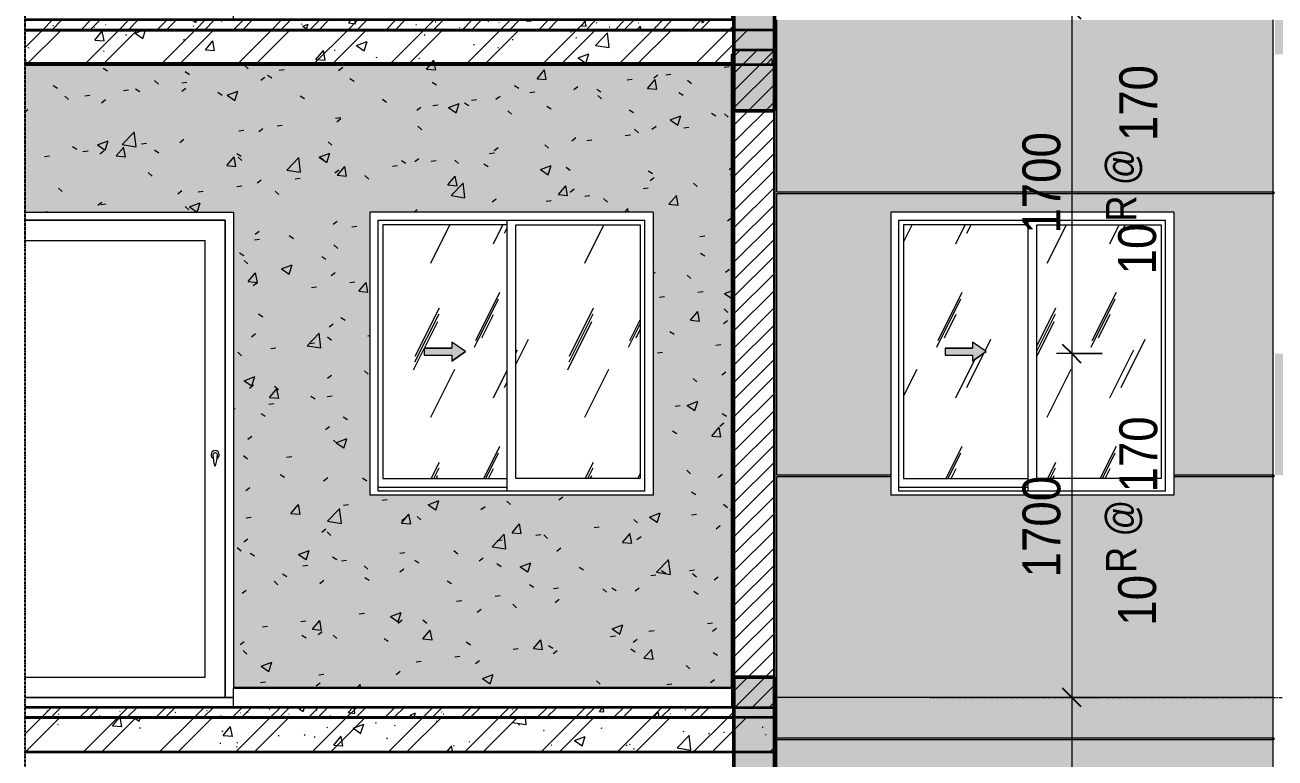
# Model space of a CAD drawing. Header units: millimetres. Extents: x 75584 to 159459, y -5075 to 34550.
# Drawn here: x 139713 to 145893, y 1900 to 5525 of the extents above; entities that cross this region are included whole.
import ezdxf

# ---------------------------------------------------------------- set-up
doc = ezdxf.new("R2010")
doc.units = ezdxf.units.MM
doc.linetypes.add('Centre', pattern=[31.75, 6.35, -4.7625, 15.875, -4.7625])
doc.linetypes.add('Hidden', pattern=[7.14375, 4.7625, -2.38125])
for name, color, linetype, lineweight in [('0-3', 10, 'Continuous', 5), ('A-ANNO-DIMS', 211, 'Continuous', 9), ('A-ANNO-DIMS-75', 211, 'Continuous', 9), ('A-CLNG-1', 71, 'Continuous', 35), ('A-CLNG-PATT-1', 7, 'Continuous', 18), ('A-DETL-GENF', 92, 'Continuous', 18), ('A-DETL-GENF-2', 254, 'Continuous', 18), ('A-DETL-GENF-3', 92, 'Hidden', 25), ('A-DOOR', 31, 'Continuous', 18), ('A-DOOR-FRAM-1', 31, 'Continuous', 18), ('A-FLOR-1', 7, 'Continuous', 18), ('A-FLOR-2', 254, 'Continuous', 18), ('A-FLOR-FNSH-1', 71, 'Continuous', 35), ('A-FLOR-HRAL-1', 53, 'Continuous', 25), ('A-FLOR-HRAL-2', 90, 'Continuous', 25), ('A-FLOR-HRAL-3', 50, 'Continuous', 18), ('A-FLOR-LEVL-2', 51, 'Centre', 9), ('A-FLOR-PATT-1', 8, 'Continuous', 18), ('A-GLAZ', 151, 'Continuous', 18), ('A-WALL', 113, 'Continuous', 18), ('A-WALL-3', 71, 'Continuous', 35), ('A-WALL-FNSH-1', 7, 'Continuous', 18), ('A-WALL-FNSH-2', 254, 'Continuous', 18), ('A-WALL-PATT-1', 111, 'Continuous', 18), ('A-WALL-PATT-2', 254, 'Continuous', 18), ('A-WALL-PATT-3', 7, 'Continuous', 18), ('A-WALL-PATT-4', 111, 'Continuous', 5), ('I-WALL-1', 254, 'Continuous', 18), ('S-BEAM-1', 253, 'Continuous', 5), ('S-BEAM-3', 254, 'Continuous', 18), ('S-BEAM-4', 191, 'Continuous', 50), ('S-STRS-IDEN-1', 31, 'Continuous', 9)]:
    doc.layers.add(name, color=color, linetype=linetype, lineweight=lineweight)
doc.styles.add('UTM Avo_1', font='', dxfattribs={"width": 0.9, "height": 187.5})
doc.styles.add('UTM Avo_2', font='', dxfattribs={"width": 0.9, "height": 150})
doc.styles.add('UTM Avo_3', font='', dxfattribs={"width": 0.9, "height": 187.5})
doc.styles.get('UTM Avo_1').set_extended_font_data('UTM Avo')
doc.styles.get('UTM Avo_2').set_extended_font_data('UTM Avo')
doc.styles.get('UTM Avo_3').set_extended_font_data('UTM Avo')
doc.dimstyles.new('1_Dim_chi_tiet_2_5_2', dxfattribs={"dimscale": 304.8, "dimtxt": 187.368928, "dimasz": 0.295276, "dimexe": 0.246063, "dimexo": 0.0625, "dimgap": 0.024606, "dimtad": 1, "dimdec": 0, "dimrnd": 5, "dimzin": 0, "dimdsep": 46, "dimtxsty": 'UTM Avo_1', "dimblk1": 'OBLIQUE', "dimblk2": 'OBLIQUE', "dimsah": 1, "dimcen": 0.09, "dimdle": 0.246063, "dimazin": 0, "dimtfac": 1, "dimtdec": 4, "dimtix": 1, "dimtmove": 0, "dimatfit": 3, "dimfxl": 0.492126, "dimfxlon": 1, "dimtvp": 1, "dimtolj": 1, "dimtzin": 0, "dimarcsym": 2})
pattern_1 = [(50, (80625.07, 15725), (546.553, -47.817), [57.15, -628.65]), (355, (80625.07, 15725), (-105.728, 573.17), [45.72, -502.92]), (100.451, (80670.6, 15721), (440.828, 525.35), [48.57, -534.27]), (46.184, (80625.1, 15877.4), (813.237, -126.128), [85.725, -942.975]), (96.636, (80692.8, 15866.9), (712.207, 742.283), [72.855, -801.405]), (351.184, (80625.1, 15877.4), (712.215, 742.276), [68.58, -754.38]), (21, (80701.27, 15839.3), (454.843, -306.796), [57.15, -628.65]), (326, (80701.27, 15839.3), (185.406, 552.564), [45.72, -502.92]), (71.451, (80739.17, 15813.73), (640.251, 245.764), [48.57, -534.27]), (37.5, (80625.07, 15725), (9.2664, 253.665), [5.029, -491.795, 5.029, -505.511, -504.825]), (37.5, (80625.07, 15725), (9.2664, 253.665), [-1007.364, 5.029, -499.796]), (7.5, (80625.07, 15725), (200.4594, 300.5414), [5.029, -286.055, 5.029, -480.365, -192.405]), (7.5, (80625.07, 15725), (200.4594, 300.5414), [-776.478, 5.029, -187.376]), (327.5, (80455.14, 15725), (406.7728, -17.1864), [5.029, -185.471, 5.029, -589.331, -788.67]), (327.5, (80455.14, 15725), (406.7728, -17.1864), [-784.86, 5.029, -783.641]), (317.5, (80378.94, 15725), (444.388, 76.28), [5.029, -242.621, 5.029, -389.687, -560.07]), (317.5, (80378.94, 15725), (444.388, 76.28), [-642.366, 5.029, -555.041]), (45, (80625.07, 15725), (-188.5854, 188.5854), []), (45, (80625.07, 16010.75), (-188.5854, 188.5854), [])]
pattern_2 = [(50, (80625.07, 15725), (273.276, -23.909), [28.575, -314.325]), (355, (80625.07, 15725), (-52.8646, 286.585), [22.86, -251.46]), (100.451, (80647.84, 15723), (220.414, 262.6745), [24.285, -267.135]), (46.184, (80625.07, 15801.2), (406.619, -63.0646), [42.862, -471.487]), (96.636, (80658.95, 15795.94), (356.104, 371.141), [36.428, -400.703]), (351.184, (80625.07, 15801.2), (356.107, 371.138), [34.29, -377.19]), (21, (80663.17, 15782.15), (227.4212, -153.3982), [28.575, -314.325]), (326, (80663.17, 15782.15), (92.7027, 276.282), [22.86, -251.46]), (71.451, (80682.12, 15769.37), (320.1254, 122.8816), [24.285, -267.135]), (37.5, (80625.07, 15725), (4.6325, 126.8326), [2.515, -245.897, 2.515, -252.755, -252.413]), (37.5, (80625.07, 15725), (4.6325, 126.8326), [-503.682, 2.515, -249.898]), (7.5, (80625.07, 15725), (100.2292, 150.2711), [2.515, -143.027, 2.515, -240.182, -96.203]), (7.5, (80625.07, 15725), (100.2292, 150.2711), [-388.239, 2.515, -93.688]), (327.5, (80540.1, 15725), (203.38684, -8.5935), [2.515, -92.735, 2.515, -294.665, -394.335]), (327.5, (80540.1, 15725), (203.38684, -8.5935), [-392.43, 2.515, -391.82]), (317.5, (80502, 15725), (222.1944, 38.1398), [2.515, -121.31, 2.515, -194.843, -280.035]), (317.5, (80502, 15725), (222.1944, 38.1398), [-321.183, 2.515, -277.52]), (45, (80625.07, 15725), (-94.2927, 94.2927), []), (45, (80625.07, 15867.88), (-94.2927, 94.2927), [])]
pattern_3 = [(0, (80625.07, 15725), (609.6, 152.4), [25.146, -432.054, 25.146, -432.054, -2438.4]), (0, (80625.07, 15725), (609.6, 152.4), [-914.4, 25.146, -889.254, 25.146, -432.054, -1066.8]), (0, (80625.07, 15725), (609.6, 152.4), [-2286, 25.146, -279.654, 25.146, -736.854]), (120, (80853.67, 15801.2), (-436.7823, 451.7291), [25.146, -432.054, 25.146, -432.054, -2438.4]), (120, (80853.67, 15801.2), (-436.7823, 451.7291), [-914.4, 25.146, -889.254, 25.146, -432.054, -1066.8]), (120, (80853.67, 15801.2), (-436.7823, 451.7291), [-2286, 25.146, -279.654, 25.146, -736.854]), (240, (80929.87, 16106), (-172.8177, -604.1291), [25.146, -432.054, 25.146, -432.054, -2438.4]), (240, (80929.87, 16106), (-172.8177, -604.1291), [-914.4, 25.146, -889.254, 25.146, -432.054, -1066.8]), (240, (80929.87, 16106), (-172.8177, -604.1291), [-2286, 25.146, -279.654, 25.146, -736.854])]
pattern_4 = [(45, (80625.07, 15725), (-39.77476, 39.77476), [])]
pattern_5 = [(50, (80625.07, 15725), (546.553, -47.817), [57.15, -628.65]), (355, (80625.07, 15725), (-105.728, 573.17), [45.72, -502.92]), (100.451, (80670.6, 15721), (440.828, 525.35), [48.57, -534.27]), (46.184, (80625.1, 15877.4), (813.237, -126.128), [85.725, -942.975]), (96.636, (80692.8, 15866.9), (712.207, 742.283), [72.855, -801.405]), (351.184, (80625.1, 15877.4), (712.215, 742.276), [68.58, -754.38]), (21, (80701.27, 15839.3), (454.843, -306.796), [57.15, -628.65]), (326, (80701.27, 15839.3), (185.406, 552.564), [45.72, -502.92]), (71.451, (80739.17, 15813.73), (640.251, 245.764), [48.57, -534.27]), (37.5, (80625.07, 15725), (9.2664, 253.665), [25.146, -471.678, 25.146, -485.394, -504.825]), (37.5, (80625.07, 15725), (9.2664, 253.665), [-1007.364, 25.146, -479.679]), (7.5, (80625.07, 15725), (200.4594, 300.5414), [25.146, -265.938, 25.146, -460.248, -192.405]), (7.5, (80625.07, 15725), (200.4594, 300.5414), [-776.478, 25.146, -167.259]), (327.5, (80455.14, 15725), (406.7728, -17.1864), [25.146, -165.354, 25.146, -569.214, -788.67]), (327.5, (80455.14, 15725), (406.7728, -17.1864), [-784.86, 25.146, -763.524]), (317.5, (80378.94, 15725), (444.388, 76.28), [25.146, -222.504, 25.146, -369.57, -560.07]), (317.5, (80378.94, 15725), (444.388, 76.28), [-642.366, 25.146, -534.924])]
pattern_6 = [(37.5, (80625.07, 15725), (-2.40047, 73.41204), [2.515, -55.397, 2.515, -62.255, -61.912]), (37.5, (80625.07, 15725), (-2.40047, 73.41204), [-122.682, 2.515, -59.398]), (7.5, (80625.07, 15725), (67.42816, 107.524), [2.515, -28.727, 2.515, -49.682, -20.002]), (7.5, (80625.07, 15725), (67.42816, 107.524), [-83.439, 2.515, -17.488]), (327.5, (80578.205, 15725), (118.6493, 0.21553), [2.515, -16.535, 2.515, -66.065, -89.535]), (327.5, (80578.205, 15725), (118.6493, 0.21553), [-87.63, 2.515, -87.02]), (317.5, (80578.2, 15725), (114.5339, 33.4393), [2.515, -7.01, 2.515, -42.443, -51.435]), (317.5, (80578.2, 15725), (114.5339, 33.4393), [-54.483, 2.515, -48.92])]
pattern_7 = [(63.435, (81520.2, 15777.17), (-0.0007, 762.0005), [266.23, -1437.652]), (63.435, (80758.2, 15777.17), (-0.0007, 762.0005), [266.23, -1437.652]), (63.435, (81884.97, 15924.4), (-0.0007, 762.0005), [266.23, -1437.652]), (63.435, (81122.97, 15924.4), (-0.0007, 762.0005), [266.23, -1437.652]), (63.435, (81829.76, 15872.4), (-0.0007, 762.0005), [266.23, -1437.652]), (63.435, (81067.76, 15872.4), (-0.0007, 762.0005), [266.23, -1437.652]), (63.435, (81773.5, 16170.03), (-0.0007, 762.0005), [129.4, -1574.482]), (63.435, (81011.5, 16170.03), (-0.0007, 762.0005), [129.4, -1574.482]), (63.435, (81736.68, 16123.98), (-0.0007, 762.0005), [266.23, -1437.652]), (63.435, (80974.68, 16123.98), (-0.0007, 762.0005), [266.23, -1437.652]), (63.435, (81743.17, 16157.04), (-0.0007, 762.0005), [266.23, -1437.652]), (63.435, (80981.17, 16157.04), (-0.0007, 762.0005), [266.23, -1437.652]), (63.435, (81435.74, 16011.97), (-0.0007, 762.0005), [266.23, -1437.652]), (63.435, (80673.74, 16011.97), (-0.0007, 762.0005), [266.23, -1437.652]), (63.435, (81442.24, 16050.94), (-0.0007, 762.0005), [266.23, -1437.652]), (63.435, (80680.24, 16050.94), (-0.0007, 762.0005), [266.23, -1437.652]), (63.435, (81444, 16079.04), (-0.0007, 762.0005), [266.23, -1437.652]), (63.435, (80682, 16079.04), (-0.0007, 762.0005), [266.23, -1437.652])]
pattern_8 = [(63.435, (81520.2, 15777.17), (-0.0007, 762.0005), [266.23, -1437.652]), (63.435, (80758.2, 15777.17), (-0.0007, 762.0005), [266.23, -1437.652]), (63.435, (81884.97, 15924.4), (-0.0007, 762.0005), [266.23, -1437.652]), (63.435, (81122.97, 15924.4), (-0.0007, 762.0005), [266.23, -1437.652]), (63.435, (81829.76, 15872.4), (-0.0007, 762.0005), [266.23, -1437.652]), (63.435, (81067.76, 15872.4), (-0.0007, 762.0005), [266.23, -1437.652]), (63.435, (81773.5, 16170.03), (-0.0007, 762.0005), [129.4, -1574.483]), (63.435, (81011.5, 16170.03), (-0.0007, 762.0005), [129.4, -1574.483]), (63.435, (81736.68, 16123.98), (-0.0007, 762.0005), [266.23, -1437.652]), (63.435, (80974.68, 16123.98), (-0.0007, 762.0005), [266.23, -1437.652]), (63.435, (81743.17, 16157.04), (-0.0007, 762.0005), [266.23, -1437.652]), (63.435, (80981.17, 16157.04), (-0.0007, 762.0005), [266.23, -1437.652]), (63.435, (81435.74, 16011.97), (-0.0007, 762.0005), [266.23, -1437.652]), (63.435, (80673.74, 16011.97), (-0.0007, 762.0005), [266.23, -1437.652]), (63.435, (81442.24, 16050.94), (-0.0007, 762.0005), [266.23, -1437.652]), (63.435, (80680.24, 16050.94), (-0.0007, 762.0005), [266.23, -1437.652]), (63.435, (81444, 16079.04), (-0.0007, 762.0005), [266.23, -1437.652]), (63.435, (80682, 16079.04), (-0.0007, 762.0005), [266.23, -1437.652])]

# ---------------------------------------------------------------- blocks, each defined once
blk = doc.blocks.new('NCV_TKTC_KET CAU_rvt-6-TKCS_THANG BỘ TB3 - MẶT CẮT')
at = {"layer": 'A-FLOR-PATT-1'}
h = blk.add_hatch(dxfattribs=at)
h.set_pattern_fill('FP_13', color=256, style=0, pattern_type=2)
h.set_pattern_definition(pattern_1)
h.paths.add_polyline_path([(72503.8, 5330), (74627.6, 5330), (74627.6, 5500), (70922.6, 5500), (70922.6, 5330)])
h = blk.add_hatch(dxfattribs=at)
h.set_pattern_fill('FP_13', color=256, style=0, pattern_type=2)
h.set_pattern_definition(pattern_1)
h.paths.add_polyline_path([(72503.8, 5330), (74627.6, 5330), (74627.6, 5500), (70922.6, 5500), (70922.6, 5330)])
h = blk.add_hatch(dxfattribs=at)
h.set_pattern_fill('FP_13', color=256, style=0, pattern_type=2)
h.set_pattern_definition(pattern_1)
h.paths.add_polyline_path([(74627.6, 1930), (74627.6, 2100), (70922.6, 2100), (70922.6, 1930), (74252.1, 1930)])
h = blk.add_hatch(dxfattribs=at)
h.set_pattern_fill('FP_13', color=256, style=0, pattern_type=2)
h.set_pattern_definition(pattern_1)
h.paths.add_polyline_path([(74627.6, 1930), (74627.6, 2100), (70922.6, 2100), (70922.6, 1930), (74252.1, 1930)])
at = {"layer": 'S-BEAM-1'}
for points in [[(74627.6, 5500), (74627.6, 5700), (74427.6, 5700), (74427.6, 5500)], [(74627.6, 5100), (74627.6, 5500), (74427.6, 5500), (74427.6, 5100)], [(74627.6, 2100), (74627.6, 2300), (74427.6, 2300), (74427.6, 2100)], [(74627.6, 1700), (74627.6, 2100), (74427.6, 2100), (74427.6, 1700)]]:
    blk.add_hatch(color=256, dxfattribs=at).paths.add_polyline_path(points)
at = {"layer": 'A-FLOR-2'}
for p, q in [((74627.6, 2150), (74637.6, 2150)), ((74637.6, 1980), (74627.6, 1980))]:
    blk.add_line(p, q, dxfattribs=at)
at = {"layer": 'A-FLOR-FNSH-1'}
for p, q in [((74627.6, 5500), (70922.6, 5500)), ((74627.6, 5330), (74627.6, 5500)), ((70922.6, 5330), (74627.6, 5330)), ((74627.6, 2100), (70922.6, 2100)), ((74627.6, 1930), (74627.6, 2100)), ((70922.6, 1930), (74627.6, 1930))]:
    blk.add_line(p, q, dxfattribs=at)
at = {"layer": 'S-BEAM-3'}
blk.add_line((74627.6, 2150), (74637.6, 2150), dxfattribs=at)
at = {"layer": 'S-BEAM-4'}
for p, q in [((74427.6, 5700), (74427.6, 5500)), ((74627.6, 5500), (74627.6, 5700)), ((74427.6, 5500), (74427.6, 5100)), ((74627.6, 5100), (74627.6, 5500)), ((74427.6, 5100), (74627.6, 5100)), ((74627.6, 2300), (74427.6, 2300)), ((74427.6, 2300), (74427.6, 2100)), ((74627.6, 2100), (74627.6, 2300)), ((74427.6, 2100), (74427.6, 1700)), ((74627.6, 1700), (74627.6, 2100))]:
    blk.add_line(p, q, dxfattribs=at)
blk = doc.blocks.new('Railing - Railing-907076-TKCS_THANG BỘ TB3 - MẶT CẮT')
at = {"layer": 'A-FLOR-HRAL-2'}
for p, q in [((74427.1, 5645), (74417.1, 5645)), ((74417.1, 5645), (74417.1, 5550)), ((74427.1, 5550), (74427.1, 5645)), ((74417.1, 5550), (74427.1, 5550))]:
    blk.add_line(p, q, dxfattribs=at)
at = {"layer": 'A-FLOR-HRAL-3'}
for p, q in [((71952.6, 5645), (74417.1, 5645)), ((71952.6, 5550), (71952.6, 5645))]:
    blk.add_line(p, q, dxfattribs=at)
blk = doc.blocks.new('NCV_TKTC_TANG 2_rvt-6-TKCS_THANG BỘ TB3 - MẶT CẮT')
at = {"layer": 'A-CLNG-PATT-1'}
h = blk.add_hatch(dxfattribs=at)
h.set_pattern_fill('FP_15', color=256, style=0, pattern_type=2)
h.set_pattern_definition(pattern_3)
h.paths.add_polyline_path([(74252.1, 8730), (74427.1, 8730), (74427.1, 8735), (70922.6, 8735), (70922.6, 8730), (72503.8, 8730)])
at = {"layer": 'A-FLOR-1'}
h = blk.add_hatch(dxfattribs=at)
h.set_pattern_fill('FP_14', color=256, style=0, pattern_type=2)
h.set_pattern_definition(pattern_2)
h.paths.add_polyline_path([(70922.6, 5500), (74427.1, 5500), (74427.1, 5550), (70922.6, 5550)])
at = {"layer": 'A-WALL-PATT-2'}
h = blk.add_hatch(dxfattribs=at)
h.set_pattern_fill('FP_17', color=256, style=0, pattern_type=2)
h.set_pattern_definition(pattern_5)
h.paths.add_polyline_path([(72503.8, 5650), (74417.1, 5650), (74417.1, 8730), (70922.6, 8730), (70922.6, 7930), (71952.6, 7930), (71952.6, 5650)])
h.paths.add_polyline_path([(73986.6, 6600), (72627.6, 6600), (72627.6, 8000), (74027.6, 8000), (74027.6, 6600)])
h.paths.add_polyline_path([(73369.6, 6619), (73986.6, 6619), (73986.6, 7959.1), (73349.8, 7959.1), (73349.8, 6619)])
h.paths.add_polyline_path([(72691.1, 6682.5), (73305.3, 6682.5), (73305.3, 7936.5), (72691.1, 7936.5), (72691.1, 7246.8)])
h.paths.add_polyline_path([(73623.1, 7262.1), (73555.3, 7309.5), (73623.1, 7357), (73623.1, 7326.5), (73758.5, 7326.5), (73758.5, 7292.6), (73623.1, 7292.6)])
at = {"layer": 'A-WALL-PATT-3'}
h = blk.add_hatch(dxfattribs=at)
h.set_pattern_fill('FP_16', color=256, style=0, pattern_type=2)
h.set_pattern_definition(pattern_4)
h.paths.add_polyline_path([(74427.1, 5650), (74427.1, 8780), (74417.1, 8780), (74417.1, 5650)])
h = blk.add_hatch(dxfattribs=at)
h.set_pattern_fill('FP_18', color=256, style=0, pattern_type=2)
h.set_pattern_definition(pattern_6)
h.paths.add_polyline_path([(72503.8, 5650), (74417.1, 5650), (74417.1, 8730), (70922.6, 8730), (70922.6, 7930), (71952.6, 7930), (71952.6, 5650)])
h.paths.add_polyline_path([(73986.6, 6600), (72627.6, 6600), (72627.6, 8000), (74027.6, 8000), (74027.6, 6600)])
h.paths.add_polyline_path([(73369.6, 6619), (73986.6, 6619), (73986.6, 7959.1), (73349.8, 7959.1), (73349.8, 6619)])
h.paths.add_polyline_path([(72691.1, 6682.5), (73305.3, 6682.5), (73305.3, 7936.5), (72691.1, 7936.5), (72691.1, 7246.8)])
h.paths.add_polyline_path([(73623.1, 7262.1), (73555.3, 7309.5), (73623.1, 7357), (73623.1, 7326.5), (73758.5, 7326.5), (73758.5, 7292.6), (73623.1, 7292.6)])
at = {"layer": 'A-CLNG-1'}
for p, q in [((74427.1, 8735), (70922.6, 8735)), ((70922.6, 8730), (74427.1, 8730)), ((74427.1, 8730), (74427.1, 8735))]:
    blk.add_line(p, q, dxfattribs=at)
at = {"layer": 'A-FLOR-2'}
blk.add_line((70922.6, 5600), (71952.6, 5600), dxfattribs=at)
at = {"layer": 'A-FLOR-FNSH-1'}
for p, q in [((74427.1, 5550), (70922.6, 5550)), ((74427.1, 5500), (74427.1, 5550)), ((70922.6, 5500), (74427.1, 5500))]:
    blk.add_line(p, q, dxfattribs=at)
at = {"layer": 'A-WALL-3'}
for p, q in [((74417.1, 8780), (74417.1, 5650)), ((74427.1, 8780), (74417.1, 8780)), ((74427.1, 5650), (74427.1, 8780)), ((74417.1, 5650), (74427.1, 5650))]:
    blk.add_line(p, q, dxfattribs=at)
at = {"layer": 'I-WALL-1'}
for p, q in [((70922.6, 7930), (71952.6, 7930)), ((71952.6, 7930), (71952.6, 5650)), ((71952.6, 5650), (74417.1, 5650))]:
    blk.add_line(p, q, dxfattribs=at)
at = {"layer": 'A-FLOR-HRAL-1'}
blk.add_blockref('Railing - Railing-907076-TKCS_THANG BỘ TB3 - MẶT CẮT', (0, 0), dxfattribs=at)
blk = doc.blocks.new('Railing - Railing-788922-TKCS_THANG BỘ TB3 - MẶT CẮT')
at = {"layer": 'A-FLOR-HRAL-2'}
for p, q in [((74427.1, 2245), (74417.1, 2245)), ((74417.1, 2245), (74417.1, 2150)), ((74427.1, 2150), (74427.1, 2245)), ((74417.1, 2150), (74427.1, 2150))]:
    blk.add_line(p, q, dxfattribs=at)
at = {"layer": 'A-FLOR-HRAL-3'}
for p, q in [((71952.6, 2245), (74417.1, 2245)), ((71952.6, 2150), (71952.6, 2245))]:
    blk.add_line(p, q, dxfattribs=at)
blk = doc.blocks.new('NCV_TKTC_TANG 1_rvt-6-TKCS_THANG BỘ TB3 - MẶT CẮT')
at = {"layer": 'A-CLNG-PATT-1'}
h = blk.add_hatch(dxfattribs=at)
h.set_pattern_fill('FP_15', color=256, style=0, pattern_type=2)
h.set_pattern_definition(pattern_3)
h.paths.add_polyline_path([(70922.6, 5330), (74427.1, 5330), (74427.1, 5335), (70922.6, 5335)])
at = {"layer": 'A-FLOR-1'}
h = blk.add_hatch(dxfattribs=at)
h.set_pattern_fill('FP_14', color=256, style=0, pattern_type=2)
h.set_pattern_definition(pattern_2)
h.paths.add_polyline_path([(74427.1, 2100), (74427.1, 2150), (70922.6, 2150), (70922.6, 2100), (74252.1, 2100)])
at = {"layer": 'A-WALL-PATT-2'}
h = blk.add_hatch(dxfattribs=at)
h.set_pattern_fill('FP_17', color=256, style=0, pattern_type=2)
h.set_pattern_definition(pattern_5)
h.paths.add_polyline_path([(71952.6, 2250), (74417.1, 2250), (74417.1, 5330), (70922.6, 5330), (70922.6, 4600), (71952.6, 4600), (71952.6, 3315.8)])
h.paths.add_polyline_path([(72627.6, 3200), (72627.6, 4600), (74027.6, 4600), (74027.6, 3200), (72668.5, 3200)])
at = {"layer": 'A-WALL-PATT-3'}
h = blk.add_hatch(dxfattribs=at)
h.set_pattern_fill('FP_16', color=256, style=0, pattern_type=2)
h.set_pattern_definition(pattern_4)
h.paths.add_polyline_path([(74427.1, 2250), (74427.1, 5380), (74417.1, 5380), (74417.1, 2250)])
h = blk.add_hatch(dxfattribs=at)
h.set_pattern_fill('FP_18', color=256, style=0, pattern_type=2)
h.set_pattern_definition(pattern_6)
h.paths.add_polyline_path([(71952.6, 2250), (74417.1, 2250), (74417.1, 5330), (70922.6, 5330), (70922.6, 4600), (71952.6, 4600), (71952.6, 3315.8)])
h.paths.add_polyline_path([(72627.6, 3200), (72627.6, 4600), (74027.6, 4600), (74027.6, 3200), (72668.5, 3200)])
at = {"layer": 'A-CLNG-1'}
for p, q in [((74427.1, 5335), (70922.6, 5335)), ((70922.6, 5330), (74427.1, 5330)), ((74427.1, 5330), (74427.1, 5335))]:
    blk.add_line(p, q, dxfattribs=at)
at = {"layer": 'A-FLOR-2'}
blk.add_line((70922.6, 2200), (71952.6, 2200), dxfattribs=at)
at = {"layer": 'A-FLOR-FNSH-1'}
for p, q in [((74427.1, 2150), (70922.6, 2150)), ((74427.1, 2100), (74427.1, 2150)), ((70922.6, 2100), (74427.1, 2100))]:
    blk.add_line(p, q, dxfattribs=at)
at = {"layer": 'A-WALL-3'}
for p, q in [((74417.1, 5380), (74417.1, 2250)), ((74427.1, 5380), (74417.1, 5380)), ((74427.1, 2250), (74427.1, 5380)), ((74417.1, 2250), (74427.1, 2250))]:
    blk.add_line(p, q, dxfattribs=at)
at = {"layer": 'I-WALL-1'}
for p, q in [((70922.6, 4600), (71952.6, 4600)), ((71952.6, 4600), (71952.6, 2250)), ((71952.6, 2250), (74417.1, 2250))]:
    blk.add_line(p, q, dxfattribs=at)
at = {"layer": 'A-FLOR-HRAL-1'}
blk.add_blockref('Railing - Railing-788922-TKCS_THANG BỘ TB3 - MẶT CẮT', (0, 0), dxfattribs=at)
blk = doc.blocks.new('1_FAMILY RVT - W01-WxH 1400x1400xmm-389822-TKCS_THANG BỘ TB3 - MẶT CẮT')
at = {"layer": 'A-DETL-GENF'}
blk.add_hatch(color=256, dxfattribs=at).paths.add_polyline_path([(73032.1, 3862.1), (73099.8, 3909.5), (73032.1, 3957), (73032.1, 3926.5), (72896.6, 3926.5), (72896.6, 3892.6), (73032.1, 3892.6)])
at = {"layer": 'A-GLAZ'}
h = blk.add_hatch(dxfattribs=at)
h.set_pattern_fill('FP_12', color=256, style=0, pattern_type=2)
h.set_pattern_definition(pattern_7)
h.paths.add_polyline_path([(73305.3, 3282.5), (73305.3, 4536.5), (72691.1, 4536.5), (72691.1, 3282.5)])
h.paths.add_polyline_path([(73032.1, 3862.1), (73032.1, 3892.6), (72896.6, 3892.6), (72896.6, 3926.5), (73032.1, 3926.5), (73032.1, 3957), (73099.8, 3909.5), (73075.6, 3892.6)])
h = blk.add_hatch(dxfattribs=at)
h.set_pattern_fill('FP_12', color=256, style=0, pattern_type=2)
h.set_pattern_definition(pattern_7)
h.paths.add_polyline_path([(73964.1, 3282.5), (73964.1, 4536.5), (73349.8, 4536.5), (73349.8, 3282.5)])
at = {"layer": 'A-DETL-GENF'}
for p, q in [((73032.1, 3957), (73032.1, 3926.5)), ((73099.8, 3909.5), (73032.1, 3957)), ((73099.8, 3909.5), (73032.1, 3957)), ((73032.1, 3957), (73032.1, 3926.5)), ((72896.6, 3926.5), (72896.6, 3892.6)), ((72896.6, 3926.5), (73032.1, 3926.5)), ((73032.1, 3926.5), (72896.6, 3926.5)), ((72896.6, 3926.5), (72896.6, 3892.6)), ((73099.8, 3909.5), (73032.1, 3862.1)), ((73032.1, 3862.1), (73099.8, 3909.5)), ((72896.6, 3892.6), (73032.1, 3892.6)), ((72896.6, 3892.6), (73032.1, 3892.6)), ((73032.1, 3892.6), (73032.1, 3862.1)), ((73032.1, 3892.6), (73032.1, 3862.1))]:
    blk.add_line(p, q, dxfattribs=at)
at = {"layer": 'A-GLAZ'}
for p, q in [((74027.6, 4600), (72627.6, 4600)), ((72627.6, 4600), (72627.6, 3200)), ((74027.6, 4600), (74027.6, 3200)), ((72668.5, 4559.1), (73986.6, 4559.1)), ((72668.5, 3219.1), (72668.5, 4559.1)), ((72691.1, 4536.5), (72691.1, 3282.5)), ((73305.3, 4536.5), (72691.1, 4536.5)), ((73305.3, 4559.1), (73305.3, 3219.1)), ((73349.8, 3282.5), (73349.8, 4536.5)), ((73349.8, 4536.5), (73964.1, 4536.5)), ((73964.1, 4536.5), (73964.1, 3282.5)), ((73986.6, 3219.1), (73986.6, 4559.1)), ((72691.1, 3282.5), (73305.3, 3282.5)), ((73964.1, 3282.5), (73349.8, 3282.5)), ((73305.3, 3238.1), (72668.5, 3238.1)), ((73305.3, 3238.1), (72668.5, 3238.1)), ((73986.6, 3219.1), (72668.5, 3219.1)), ((74027.6, 3200), (72627.6, 3200))]:
    blk.add_line(p, q, dxfattribs=at)
blk = doc.blocks.new('DEG_02-DEG_03 - DEG_02-2500x2400mm-CỬA ĐI 02 CÁNH TRƯỢT-625766-TKCS_THANG BỘ TB3 - MẶT CẮT')
at = {"layer": 'A-DOOR'}
for p, q in [((71912.6, 4560), (70922.6, 4560)), ((71912.6, 4560), (71912.6, 2200)), ((70922.6, 4460), (71812.6, 4460)), ((71812.6, 2300), (71812.6, 4460)), ((70922.6, 2300), (71812.6, 2300)), ((71912.6, 2200), (70922.6, 2200))]:
    blk.add_line(p, q, dxfattribs=at)
at = {"layer": 'A-DOOR', "flags": 128}
blk.add_lwpolyline([(71864.1, 3408.7), (71864.1, 3408.7), (71864.1, 3408.7), (71864, 3408.7), (71864, 3408.7), (71864, 3408.7), (71864, 3408.7), (71864, 3408.7), (71864, 3408.7), (71863.9, 3408.7), (71863.9, 3408.7), (71863.9, 3408.7), (71863.9, 3408.7), (71863.8, 3408.7), (71863.8, 3408.7), (71863.8, 3408.7), (71863.7, 3408.7), (71863.7, 3408.7), (71863.7, 3408.7), (71863.6, 3408.7), (71863.6, 3408.7), (71863.5, 3408.7), (71863.5, 3408.7), (71863.4, 3408.7), (71863.4, 3408.7), (71863.3, 3408.7), (71863.3, 3408.7), (71863.2, 3408.7), (71863.2, 3408.7), (71863.1, 3408.7), (71863.1, 3408.7), (71863, 3408.7), (71862.9, 3408.7), (71862.9, 3408.7), (71862.8, 3408.7), (71862.8, 3408.7), (71862.7, 3408.7), (71862.6, 3408.7), (71862.6, 3408.7), (71862.5, 3408.7), (71862.5, 3408.7), (71862.4, 3408.7), (71862.3, 3408.7), (71862.3, 3408.7), (71862.2, 3408.7), (71862.2, 3408.7), (71862.1, 3408.7), (71862.1, 3408.7), (71862, 3408.7), (71861.9, 3408.7), (71861.9, 3408.7), (71861.8, 3408.7), (71861.8, 3408.7), (71861.7, 3408.7), (71861.7, 3408.7), (71861.6, 3408.7), (71861.6, 3408.7), (71861.5, 3408.7), (71861.5, 3408.7), (71861.5, 3408.7), (71861.4, 3408.7), (71861.4, 3408.7), (71861.3, 3408.7), (71861.3, 3408.7), (71861.3, 3408.7), (71861.2, 3408.7), (71861.2, 3408.7), (71861.2, 3408.7), (71861.2, 3408.7), (71861.2, 3408.7), (71861.1, 3408.7), (71861.1, 3408.7), (71861.1, 3408.7), (71861.1, 3408.7), (71861.1, 3408.7), (71861.1, 3408.7), (71861.1, 3408.7), (71861.1, 3408.7)], dxfattribs=at)
at = {"layer": 'A-DOOR'}
for centre, radius, start, end in [((71862.6, 3400), 20, 0, 180), ((71862.6, 3400), 20, 180, 240), ((71861.1, 3399.2), 9.45, 90, 180), ((72016.4, 3399.2), 164.8, 180, 199.13397), ((71864.1, 3399.2), 9.45, 0, 90), ((71708.8, 3399.2), 164.8, 340.86603, 0), ((71862.6, 3400), 20, 300, 0), ((71862.9, 3346), 2.34, 199.13397, 261.03098), ((71862.2, 3346), 2.34, 278.96902, 340.86603)]:
    blk.add_arc(centre, radius, start, end, dxfattribs=at)
at = {"layer": 'A-DOOR-FRAM-1'}
for p, q in [((70922.6, 4560), (71912.6, 4560)), ((71912.6, 2200), (71912.6, 4560)), ((71952.6, 2250), (71952.6, 2245)), ((71952.6, 2200), (71912.6, 2200))]:
    blk.add_line(p, q, dxfattribs=at)
blk = doc.blocks.new('1_FAMILY RVT - W01-WxH 1400x1400xmm-V52-TKCS_THANG BỘ TB3 - MẶT CẮT')
at = {"layer": 'A-DETL-GENF'}
blk.add_hatch(color=256, dxfattribs=at).paths.add_polyline_path([(75607.1, 3862.1), (75674.8, 3909.5), (75607.1, 3957), (75607.1, 3926.5), (75471.6, 3926.5), (75471.6, 3892.6), (75607.1, 3892.6)])
at = {"layer": 'A-GLAZ'}
h = blk.add_hatch(dxfattribs=at)
h.set_pattern_fill('FP_20', color=256, style=0, pattern_type=2)
h.set_pattern_definition(pattern_8)
h.paths.add_polyline_path([(75880.3, 3282.5), (75880.3, 4536.5), (75266.1, 4536.5), (75266.1, 3282.5)])
h.paths.add_polyline_path([(75607.1, 3862.1), (75607.1, 3892.6), (75471.6, 3892.6), (75471.6, 3926.5), (75607.1, 3926.5), (75607.1, 3957), (75674.8, 3909.5), (75650.6, 3892.6)])
h = blk.add_hatch(dxfattribs=at)
h.set_pattern_fill('FP_20', color=256, style=0, pattern_type=2)
h.set_pattern_definition(pattern_8)
h.paths.add_polyline_path([(75924.8, 3282.5), (76539.1, 3282.5), (76539.1, 4536.5), (75924.8, 4536.5), (75924.8, 3315.8)])
at = {"layer": 'A-DETL-GENF'}
for p, q in [((75607.1, 3957), (75607.1, 3926.5)), ((75674.8, 3909.5), (75607.1, 3957)), ((75674.8, 3909.5), (75607.1, 3957)), ((75607.1, 3957), (75607.1, 3926.5)), ((75471.6, 3926.5), (75471.6, 3892.6)), ((75471.6, 3926.5), (75607.1, 3926.5)), ((75607.1, 3926.5), (75471.6, 3926.5)), ((75471.6, 3926.5), (75471.6, 3892.6)), ((75674.8, 3909.5), (75607.1, 3862.1)), ((75607.1, 3862.1), (75674.8, 3909.5)), ((75471.6, 3892.6), (75607.1, 3892.6)), ((75471.6, 3892.6), (75607.1, 3892.6)), ((75607.1, 3892.6), (75607.1, 3862.1)), ((75607.1, 3892.6), (75607.1, 3862.1))]:
    blk.add_line(p, q, dxfattribs=at)
at = {"layer": 'A-GLAZ'}
for p, q in [((76602.6, 4600), (75202.6, 4600)), ((75202.6, 4600), (75202.6, 3200)), ((76602.6, 4600), (76602.6, 3200)), ((75243.5, 4559.1), (76561.6, 4559.1)), ((75243.5, 3219.1), (75243.5, 4559.1)), ((75266.1, 4536.5), (75266.1, 3282.5)), ((75880.3, 4536.5), (75266.1, 4536.5)), ((75880.3, 4559.1), (75880.3, 3219.1)), ((75924.8, 3282.5), (75924.8, 4536.5)), ((75924.8, 4536.5), (76539.1, 4536.5)), ((76539.1, 4536.5), (76539.1, 3282.5)), ((76561.6, 3219.1), (76561.6, 4559.1)), ((75266.1, 3282.5), (75880.3, 3282.5)), ((76539.1, 3282.5), (75924.8, 3282.5)), ((75880.3, 3238.1), (75243.5, 3238.1)), ((75880.3, 3238.1), (75243.5, 3238.1)), ((76561.6, 3219.1), (75243.5, 3219.1)), ((76602.6, 3200), (75202.6, 3200))]:
    blk.add_line(p, q, dxfattribs=at)
blk = doc.blocks.new('BORDER VIEW - BORDER VIEW-3524950-TKCS_THANG BỘ TB3 - MẶT CẮT')
at = {"layer": 'A-DETL-GENF-3'}
blk.add_line((70922.6, -2850), (70922.6, 33992.4), dxfattribs=at)
blk = doc.blocks.new('DIMBLOCK163-TKCS_THANG BỘ TB3 - MẶT CẮT')
at = {"layer": 'A-ANNO-DIMS-75', "lineweight": 25}
for p, q in [((144887.7, 5600), (144842.7, 5645)), ((144887.7, 5600), (144932.7, 5555)), ((144887.7, 3900), (144842.7, 3945)), ((144887.7, 3900), (144932.7, 3855))]:
    blk.add_line(p, q, dxfattribs=at)
at = {"layer": 'A-ANNO-DIMS-75'}
for p, q in [((145037.7, 5600), (144812.7, 5600)), ((144887.7, 5600), (144887.7, 3900)), ((144887.7, 5600), (145037.7, 5600)), ((145037.7, 3900), (144812.7, 3900)), ((144887.7, 3900), (145037.7, 3900))]:
    blk.add_line(p, q, dxfattribs=at)
at = {"layer": 'A-ANNO-DIMS-75', "color": 0, "insert": (144644.1, 4493.2), "char_height": 187.5, "width": 616.236, "attachment_point": 1, "rotation": 90, "line_spacing_factor": 1.110334, "style": 'UTM Avo_1'}
blk.add_mtext('1700', dxfattribs=at)
blk = doc.blocks.new('_Oblique')
at = {"color": 0, "linetype": 'ByBlock', "lineweight": -2}
blk.add_line((-0.5, -0.5), (0.5, 0.5), dxfattribs=at)
blk = doc.blocks.new('DIMBLOCK164-TKCS_THANG BỘ TB3 - MẶT CẮT')
at = {"layer": 'A-ANNO-DIMS-75'}
for p, q in [((145037.7, 3900), (144812.7, 3900)), ((144887.7, 3900), (144887.7, 2200)), ((144887.7, 3900), (145037.7, 3900)), ((145037.7, 2200), (144812.7, 2200)), ((144887.7, 2200), (145037.7, 2200))]:
    blk.add_line(p, q, dxfattribs=at)
at = {"layer": 'A-ANNO-DIMS-75', "lineweight": 25}
for p, q in [((144887.7, 3900), (144842.7, 3945)), ((144887.7, 3900), (144932.7, 3855)), ((144887.7, 2200), (144842.7, 2245)), ((144887.7, 2200), (144932.7, 2155))]:
    blk.add_line(p, q, dxfattribs=at)
at = {"layer": 'A-ANNO-DIMS-75', "color": 0, "insert": (144644.1, 2793.2), "char_height": 187.5, "width": 616.236, "attachment_point": 1, "rotation": 90, "line_spacing_factor": 1.110334, "style": 'UTM Avo_1'}
blk.add_mtext('1700', dxfattribs=at)
blk = doc.blocks.new('DIMBLOCK165-TKCS_THANG BỘ TB3 - MẶT CẮT')
at = {"layer": 'A-ANNO-DIMS-75', "lineweight": 25}
for p, q in [((144887.7, 2200), (144842.7, 2245)), ((144887.7, 2200), (144932.7, 2155)), ((144887.7, -400), (144842.7, -355)), ((144887.7, -400), (144932.7, -445))]:
    blk.add_line(p, q, dxfattribs=at)
at = {"layer": 'A-ANNO-DIMS-75'}
for p, q in [((145037.7, 2200), (144812.7, 2200)), ((144887.7, 2200), (144887.7, -400)), ((144887.7, 2200), (145037.7, 2200)), ((145037.7, -400), (144812.7, -400)), ((144887.7, -400), (145037.7, -400))]:
    blk.add_line(p, q, dxfattribs=at)
at = {"layer": 'A-ANNO-DIMS-75', "color": 0, "insert": (144644.1, 643.2), "char_height": 187.5, "width": 616.236, "attachment_point": 1, "rotation": 90, "line_spacing_factor": 1.110334, "style": 'UTM Avo_1'}
blk.add_mtext('2600', dxfattribs=at)
blk = doc.blocks.new('M_Stair Run Tag - Standard-143073-TKCS_THANG BỘ TB3 - MẶT CẮT')
at = {"layer": 'S-STRS-IDEN-1', "insert": (76267, -1388.1), "char_height": 150, "width": 705.375, "attachment_point": 2, "rotation": 90, "line_spacing_factor": 1.107334, "style": 'UTM Avo_2'}
blk.add_mtext('\\pt857.25,1714.5,2571.75,3429,4286.25,5143.5,6000.75,6858,7715.25,8572.5,9429.75,10287,11144.25,12001.5,12858.75,13716,14573.25,15430.5,16287.75,17145,18002.25,18859.5,19716.75,20574,21431.25,22288.5,23145.75,24003,24860.25,25717.5,26574.75,27432;R @', dxfattribs=at)

msp = doc.modelspace()

# ---------------------------------------------------------------- hatches: boundary and pattern name
at = {"layer": 'A-DETL-GENF-2'}
h = msp.add_hatch(dxfattribs=at)
h.set_pattern_fill('FP_13', color=256, style=0, pattern_type=2)
h.set_pattern_definition([(50, (149415.25, 15725), (546.553, -47.817), [57.15, -628.65]), (355, (149415.25, 15725), (-105.728, 573.17), [45.72, -502.92]), (100.451, (149460.8, 15721), (440.828, 525.35), [48.57, -534.27]), (46.184, (149415.25, 15877.4), (813.237, -126.128), [85.725, -942.975]), (96.636, (149483, 15866.9), (712.207, 742.283), [72.855, -801.405]), (351.184, (149415.25, 15877.4), (712.215, 742.276), [68.58, -754.38]), (21, (149491.45, 15839.3), (454.843, -306.796), [57.15, -628.65]), (326, (149491.45, 15839.3), (185.406, 552.564), [45.72, -502.92]), (71.451, (149529.35, 15813.73), (640.251, 245.764), [48.57, -534.27]), (37.5, (149415.25, 15725), (9.2664, 253.665), [5.029, -491.795, 5.029, -505.511, -504.825]), (37.5, (149415.25, 15725), (9.2664, 253.665), [-1007.364, 5.029, -499.796]), (7.5, (149415.25, 15725), (200.4594, 300.5414), [5.029, -286.055, 5.029, -480.365, -192.405]), (7.5, (149415.25, 15725), (200.4594, 300.5414), [-776.478, 5.029, -187.376]), (327.5, (149245.32, 15725), (406.7728, -17.1864), [5.029, -185.471, 5.029, -589.331, -788.67]), (327.5, (149245.32, 15725), (406.7728, -17.1864), [-784.86, 5.029, -783.641]), (317.5, (149169.12, 15725), (444.388, 76.2803), [5.029, -242.621, 5.029, -389.687, -560.07]), (317.5, (149169.12, 15725), (444.388, 76.2803), [-642.366, 5.029, -555.041]), (45, (149415.25, 15725), (-188.5854, 188.5854), []), (45, (149415.25, 16010.75), (-188.5854, 188.5854), [])])
h.paths.add_polyline_path([(150035.1, -2350), (152947.4, -2350), (152947.4, -2050), (139712.7, -2050), (139712.7, -2350), (146538.7, -2350)])
h.paths.add_polyline_path([(145892.7, -1000), (146192.7, -1000), (146192.7, -400), (145892.7, -400)])
h.paths.add_polyline_path([(152517.7, 550), (152517.7, 1150), (149822.7, 1150), (149822.7, 750), (150022.7, 750), (150022.7, 980), (152217.7, 980), (152217.7, 550)])
h.paths.add_polyline_path([(140419.9, 650), (146092.7, 650), (146092.7, 850), (139712.7, 850), (139712.7, 650)])
h.paths.add_polyline_path([(145892.7, 3300), (146192.7, 3300), (146192.7, 3900), (145892.7, 3900), (145892.7, 3315.8)])
h.paths.add_polyline_path([(152217.7, 4950), (152517.7, 4950), (152517.7, 5550), (150082.7, 5550), (150082.7, 5150), (150282.7, 5150), (150282.7, 5380), (152217.7, 5380), (152217.7, 5138.2)])
h.paths.add_polyline_path([(146092.7, 5380), (146092.7, 5550), (145892.7, 5550), (145892.7, 5380)])
h.paths.add_polyline_path([(146192.7, 6700), (146192.7, 7300), (145892.7, 7300), (145892.7, 6700)])
h.paths.add_polyline_path([(152217.7, 8350), (152517.7, 8350), (152517.7, 8950), (150082.7, 8950), (150082.7, 8550), (150282.7, 8550), (150282.7, 8780), (152217.7, 8780)])
h.paths.add_polyline_path([(145892.7, 8780), (146092.7, 8780), (146092.7, 8950), (145892.7, 8950)])
h.paths.add_polyline_path([(145892.7, 10100), (146192.7, 10100), (146192.7, 10700), (145892.7, 10700), (145892.7, 10605.5)])
h.paths.add_polyline_path([(152220.4, 11750), (152517.7, 11750), (152517.7, 12350), (150082.7, 12350), (150082.7, 11950), (150282.7, 11950), (150282.7, 12180), (152217.7, 12180), (152217.7, 11750)])
h.paths.add_polyline_path([(145892.7, 12180), (146092.7, 12180), (146092.7, 12350), (145892.7, 12350)])
h.paths.add_polyline_path([(145892.7, 13500), (146192.7, 13500), (146192.7, 14100), (145892.7, 14100)])
h.paths.add_polyline_path([(152217.7, 15150), (152517.7, 15150), (152517.7, 15750), (150082.7, 15750), (150082.7, 15350), (150282.7, 15350), (150282.7, 15580), (152217.7, 15580), (152217.7, 15465.3)])
h.paths.add_polyline_path([(146092.7, 15580), (146092.7, 15750), (145892.7, 15750), (145892.7, 15580)])
h.paths.add_polyline_path([(145892.7, 16900), (146192.7, 16900), (146192.7, 17500), (145892.7, 17500)])
h.paths.add_polyline_path([(152517.7, 18550), (152517.7, 19150), (150082.7, 19150), (150082.7, 18750), (150282.7, 18750), (150282.7, 18980), (152217.7, 18980), (152217.7, 18550)])
h.paths.add_polyline_path([(145892.7, 18980), (146092.7, 18980), (146092.7, 19150), (145892.7, 19150), (145892.7, 19110.2)])
h.paths.add_polyline_path([(146192.7, 20300), (146192.7, 20900), (145892.7, 20900), (145892.7, 20300)])
h.paths.add_polyline_path([(152517.7, 21950), (152517.7, 22550), (150082.7, 22550), (150082.7, 22150), (150282.7, 22150), (150282.7, 22380), (152217.7, 22380), (152217.7, 21950)])
h.paths.add_polyline_path([(146092.7, 22380), (146092.7, 22550), (145892.7, 22550), (145892.7, 22380)])
h.paths.add_polyline_path([(146192.7, 23700), (146192.7, 24300), (145892.7, 24300), (145892.7, 23700)])
h.paths.add_polyline_path([(152217.7, 25350), (152517.7, 25350), (152517.7, 25950), (150082.7, 25950), (150082.7, 25550), (150282.7, 25550), (150282.7, 25780), (152217.7, 25780)])
h.paths.add_polyline_path([(146092.7, 25780), (146092.7, 25950), (145892.7, 25950), (145892.7, 25780)])
h.paths.add_polyline_path([(145892.7, 27020), (146192.7, 27020), (146192.7, 27620), (145892.7, 27620), (145892.7, 27614.9)])
h.paths.add_polyline_path([(152517.7, 28750), (152517.7, 29550), (150342.7, 29550), (150342.7, 29150), (150542.7, 29150), (150542.7, 29350), (152217.7, 29350), (152217.7, 28750)])
h.paths.add_polyline_path([(146032.7, 29350), (146242.7, 29350), (146242.7, 29550), (146092.7, 29550), (146092.7, 29650), (145892.7, 29650), (145892.7, 29350)])
h.paths.add_polyline_path([(152167.7, 32600), (152467.7, 32600), (152467.7, 33000), (153167.7, 33000), (153167.7, 33200), (145242.7, 33200), (145242.7, 33000), (146042.7, 33000), (146042.7, 32700), (146242.7, 32700), (146242.7, 33000), (152167.7, 33000)])
at = {"layer": 'A-WALL-PATT-1'}
h = msp.add_hatch(dxfattribs=at)
h.set_pattern_fill('FP_11', color=256, style=0, pattern_type=2)
h.set_pattern_definition([(45, (149415.25, 15725), (-42.4264, 42.4264), [])])
h.paths.add_polyline_path([(143417.7, 2150), (143417.7, 5400), (143217.7, 5400), (143217.7, 2150)])
at = {"layer": 'A-WALL-PATT-4'}
h = msp.add_hatch(color=256, dxfattribs=at)
h.paths.add_polyline_path([(144790.5, 2200), (145882.7, 2200), (145882.7, 3290), (145392.7, 3290), (145392.7, 3200), (143992.7, 3200), (143992.7, 3290), (143427.8, 3290), (143427.8, 2200), (144033.7, 2200)])
h.paths.add_polyline_path([(145882.7, 3300), (145882.7, 4690), (143427.8, 4690), (143427.8, 3300), (143992.7, 3300), (143992.7, 4600), (145392.7, 4600), (145392.7, 3300), (145664.6, 3300)])
h.paths.add_polyline_path([(143427.8, 4700), (145882.7, 4700), (145882.7, 5550), (143427.8, 5549.6)])
for points in [[(145882.7, 4690), (145882.7, 4700), (143427.8, 4700), (143427.8, 4690), (145664.6, 4690)], [(143992.7, 3290), (143992.7, 3300), (143427.8, 3300), (143427.8, 3290)], [(145664.6, 3290), (145882.7, 3290), (145882.7, 3300), (145392.7, 3300), (145392.7, 3290)], [(144790.5, 1990), (145882.7, 1990), (145882.7, 2000), (143427.8, 2000), (143427.8, 1990)]]:
    msp.add_hatch(color=256, dxfattribs=at).paths.add_polyline_path(points)
h = msp.add_hatch(color=256, dxfattribs=at)
h.paths.add_polyline_path([(143427.8, 900), (145882.7, 900), (145882.7, 1990), (143427.8, 1990)])
h.paths.add_polyline_path([(145882.7, 2000), (145882.7, 2200), (143427.8, 2200), (143427.8, 2000), (144790.5, 2000)])

# ---------------------------------------------------------------- linework, layer by layer
at = {"layer": 'A-FLOR-LEVL-2'}
msp.add_line((144186.2, 2200), (155449.8, 2200), dxfattribs=at)
at = {"layer": 'A-WALL'}
for p, q in [((143427.8, 5550), (143427.8, 4700)), ((143427.8, 4700), (145882.7, 4700)), ((145882.7, 4690), (145882.7, 4700)), ((145882.7, 4690), (143427.8, 4690)), ((143427.8, 4690), (143427.8, 3300)), ((143427.8, 3300), (143992.7, 3300)), ((143992.7, 3290), (143427.8, 3290)), ((143427.8, 3290), (143427.8, 900)), ((145392.7, 3300), (145882.7, 3300)), ((145882.7, 3290), (145392.7, 3290)), ((145882.7, 3290), (145882.7, 3300)), ((145882.7, 2200), (143427.8, 2200)), ((143427.8, 2000), (145882.7, 2000)), ((145882.7, 1990), (143427.8, 1990)), ((145882.7, 1990), (145882.7, 2000))]:
    msp.add_line(p, q, dxfattribs=at)
at = {"layer": 'A-WALL-3'}
for p, q in [((143417.7, 5400), (143217.7, 5400)), ((143217.7, 5400), (143217.7, 2150)), ((143417.7, 2150), (143417.7, 5400)), ((143217.7, 2150), (143417.7, 2150))]:
    msp.add_line(p, q, dxfattribs=at)
at = {"layer": 'A-WALL-FNSH-1'}
for p, q in [((145882.7, 4700), (145886.7, 4700)), ((145886.7, 4700), (145886.7, 4690)), ((145886.7, 4690), (145882.7, 4690)), ((145882.7, 3300), (145886.7, 3300)), ((145886.7, 3290), (145882.7, 3290)), ((145886.7, 3300), (145886.7, 3290)), ((145882.7, 2200), (145892.7, 2200)), ((145882.7, 2000), (145886.7, 2000)), ((145886.7, 1990), (145882.7, 1990)), ((145886.7, 2000), (145886.7, 1990))]:
    msp.add_line(p, q, dxfattribs=at)
at = {"layer": 'A-WALL-FNSH-2'}
for p, q in [((145882.7, 5550), (145882.7, 4700)), ((145882.7, 4690), (145882.7, 3300)), ((145882.7, 3290), (145882.7, 2000)), ((145882.7, 1990), (145882.7, 900))]:
    msp.add_line(p, q, dxfattribs=at)

# ---------------------------------------------------------------- block references
at = {"layer": '0-3'}
for name in ['NCV_TKTC_KET CAU_rvt-6-TKCS_THANG BỘ TB3 - MẶT CẮT', 'NCV_TKTC_TANG 2_rvt-6-TKCS_THANG BỘ TB3 - MẶT CẮT', 'NCV_TKTC_TANG 1_rvt-6-TKCS_THANG BỘ TB3 - MẶT CẮT']:
    msp.add_blockref(name, (68790.2, 0), dxfattribs=at)
at = {"layer": 'A-DETL-GENF'}
msp.add_blockref('BORDER VIEW - BORDER VIEW-3524950-TKCS_THANG BỘ TB3 - MẶT CẮT', (68790.2, 0), dxfattribs=at)
at = {"layer": 'A-DOOR'}
msp.add_blockref('DEG_02-DEG_03 - DEG_02-2500x2400mm-CỬA ĐI 02 CÁNH TRƯỢT-625766-TKCS_THANG BỘ TB3 - MẶT CẮT', (68790.2, 0), dxfattribs=at)
at = {"layer": 'A-GLAZ'}
for name in ['1_FAMILY RVT - W01-WxH 1400x1400xmm-389822-TKCS_THANG BỘ TB3 - MẶT CẮT', '1_FAMILY RVT - W01-WxH 1400x1400xmm-V52-TKCS_THANG BỘ TB3 - MẶT CẮT']:
    msp.add_blockref(name, (68790.2, 0), dxfattribs=at)
at = {"layer": 'S-STRS-IDEN-1'}
for p in [(68790.2, 6121.7), (68790.2, 4384.2)]:
    msp.add_blockref('M_Stair Run Tag - Standard-143073-TKCS_THANG BỘ TB3 - MẶT CẮT', p, dxfattribs=at)

# ---------------------------------------------------------------- texts
at = {"layer": 'S-STRS-IDEN-1', "char_height": 187.5, "rotation": 90, "line_spacing_factor": 1.107334, "style": 'UTM Avo_3'}
for s, insert, width, attachment_point in [('\\pt857.25,1714.5,2571.75,3429,4286.25,5143.5,6000.75,6858,7715.25,8572.5,9429.75,10287,11144.25,12001.5,12858.75,13716,14573.25,15430.5,16287.75,17145,18002.25,18859.5,19716.75,20574,21431.25,22288.5,23145.75,24003,24860.25,25717.5,26574.75,27432;170', (145218.3, 4950.3), 379.35, 4), ('\\pt857.25,1714.5,2571.75,3429,4286.25,5143.5,6000.75,6858,7715.25,8572.5,9429.75,10287,11144.25,12001.5,12858.75,13716,14573.25,15430.5,16287.75,17145,18002.25,18859.5,19716.75,20574,21431.25,22288.5,23145.75,24003,24860.25,25717.5,26574.75,27432;10', (145212.4, 4542.9), 250.425, 6), ('\\pt857.25,1714.5,2571.75,3429,4286.25,5143.5,6000.75,6858,7715.25,8572.5,9429.75,10287,11144.25,12001.5,12858.75,13716,14573.25,15430.5,16287.75,17145,18002.25,18859.5,19716.75,20574,21431.25,22288.5,23145.75,24003,24860.25,25717.5,26574.75,27432;170', (145218.3, 3212.9), 379.35, 4), ('\\pt857.25,1714.5,2571.75,3429,4286.25,5143.5,6000.75,6858,7715.25,8572.5,9429.75,10287,11144.25,12001.5,12858.75,13716,14573.25,15430.5,16287.75,17145,18002.25,18859.5,19716.75,20574,21431.25,22288.5,23145.75,24003,24860.25,25717.5,26574.75,27432;10', (145212.4, 2805.4), 250.425, 6)]:
    msp.add_mtext(s, dxfattribs=dict(at, insert=insert, width=width, attachment_point=attachment_point))

# ---------------------------------------------------------------- dimensions: what is measured, and where the dimension line sits
at = {"layer": 'A-ANNO-DIMS'}
for base, p1, p2, override, picture, middle in [((144887.7, 3900), (145037.7, 5600), (145037.7, 3900), {"dimpost": '<>', "dimfxl": 1700}, 'DIMBLOCK163-TKCS_THANG BỘ TB3 - MẶT CẮT', (144783.2, 4750)), ((144887.7, 2200), (145037.7, 3900), (145037.7, 2200), {"dimpost": '<>', "dimfxl": 1700}, 'DIMBLOCK164-TKCS_THANG BỘ TB3 - MẶT CẮT', (144783.2, 3050)), ((144887.7, -400), (145037.7, 2200), (145037.7, -400), {"dimpost": '<>', "dimfxl": 2600}, 'DIMBLOCK165-TKCS_THANG BỘ TB3 - MẶT CẮT', (144783.2, 900))]:
    dim = msp.add_linear_dim(base=base, p1=p1, p2=p2, angle=90, dimstyle='1_Dim_chi_tiet_2_5_2', override=override, dxfattribs=at)
    dim.commit()
    dim.dimension.update_dxf_attribs({"geometry": picture, "text_midpoint": middle})

doc.saveas('drawing.dxf')
